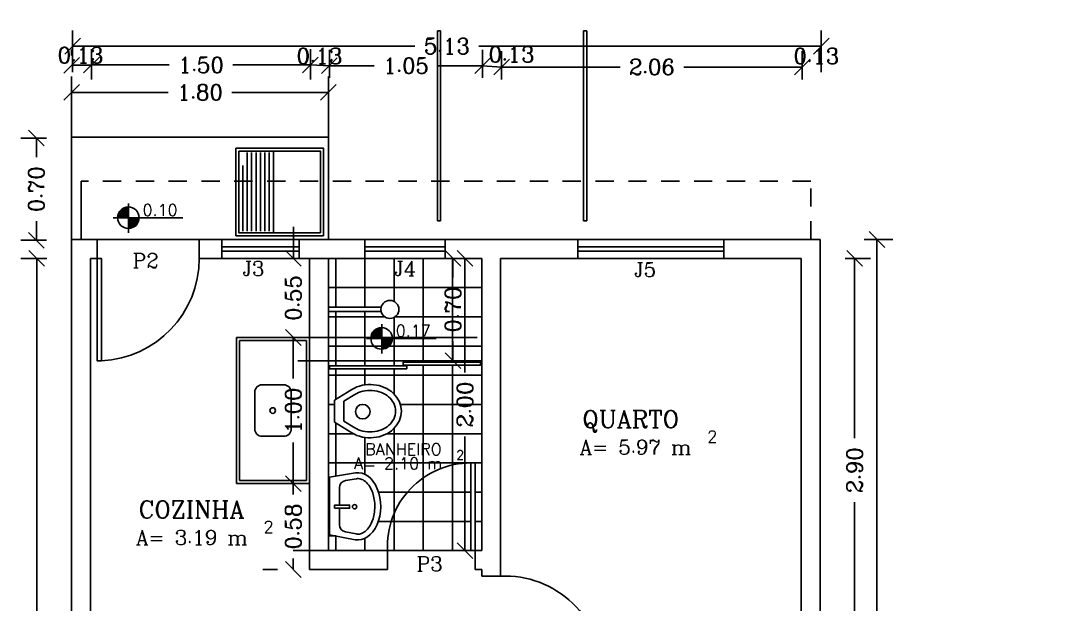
# Model space of a CAD drawing. Extents: x -79 to 141, y 7 to 81.
# Drawn here: x -57.68 to -50.6, y 35.56 to 39.55 of the extents above; entities that cross this region are included whole.
import ezdxf

# ---------------------------------------------------------------- set-up
doc = ezdxf.new("R2010")
doc.units = 0
doc.header["$LTSCALE"] = 10
doc.linetypes.add('DASHED2', pattern=[0.375, 0.25, -0.125])
doc.layers.get('0').update_dxf_attribs({"linetype": 'CONTINUOUS'})
doc.layers.get('DEFPOINTS').update_dxf_attribs({"linetype": 'CONTINUOUS'})
for name, color, linetype in [('COTA', 1, 'CONTINUOUS'), ('COTAS', 244, 'CONTINUOUS'), ('EQUIPAMENTOS', 1, 'CONTINUOUS'), ('JANELA', 5, 'CONTINUOUS'), ('PAREDE', 7, 'CONTINUOUS'), ('PAREDES', 7, 'CONTINUOUS'), ('PISO', 30, 'CONTINUOUS'), ('PORTA', 1, 'CONTINUOUS'), ('TELHADO', 30, 'CONTINUOUS'), ('TEXTO', 1, 'CONTINUOUS')]:
    doc.layers.add(name, color=color, linetype=linetype)
doc.styles.add('ROMANC', font='ROMANC.SHX')
doc.styles.get("Standard").update_dxf_attribs({"font": 'ROMANC.SHX'})
doc.dimstyles.get("Standard").update_dxf_attribs({"dimscale": 0.6, "dimtxt": 0.18, "dimasz": 0.18, "dimexe": 0.18, "dimexo": 0.25, "dimgap": 0.09, "dimtad": 0, "dimzin": 0, "dimtxsty": 'STANDARD', "dimblk1": 'OBLIQUE', "dimblk2": 'OBLIQUE', "dimsah": 1, "dimcen": 0.09, "dimclrd": 30, "dimclre": 30, "dimazin": 3, "dimtfac": 1, "dimtdec": 4, "dimtofl": 0, "dimtmove": 0, "dimatfit": 3, "dimtolj": 1, "dimtzin": 0})

# ---------------------------------------------------------------- blocks, each defined once
blk = doc.blocks.new('_OBLIQUE')
at = {"color": 0, "linetype": 'BYBLOCK'}
blk.add_line((-0.5, -0.5), (0.5, 0.5), dxfattribs=at)
blk = doc.blocks.new('*D154')
at = {"color": 30, "linetype": 'BYBLOCK', "ltscale": 0.05}
for p, q in [((-52.0333, 37.9189), (-51.8599, 37.9189)), ((-51.9679, 37.9189), (-51.9679, 36.6874)), ((-51.9679, 35.0189), (-51.9679, 36.2503)), ((-52.0333, 35.0189), (-51.8599, 35.0189))]:
    blk.add_line(p, q, dxfattribs=at)
at = {"layer": 'DEFPOINTS', "color": 0, "linetype": 'BYBLOCK', "ltscale": 0.05}
for p in [(-52.3333, 37.9189), (-52.3333, 35.0189), (-51.9679, 35.0189)]:
    blk.add_point(p, dxfattribs=at)
at = {"color": 30, "linetype": 'BYBLOCK', "ltscale": 0.05, "xscale": 0.108, "yscale": 0.108, "zscale": 0.108}
for p, rotation in [((-51.9679, 37.9189), 90), ((-51.9679, 35.0189), 270)]:
    blk.add_blockref('_OBLIQUE', p, dxfattribs=dict(at, rotation=rotation))
at = {"color": 0, "linetype": 'BYBLOCK', "ltscale": 0.05, "insert": (-51.9679, 36.4689), "char_height": 0.108, "attachment_point": 5, "rotation": 90}
blk.add_mtext('\\A1;2.90', dxfattribs=at)
blk = doc.blocks.new('*D151')
at = {"color": 30, "linetype": 'BYBLOCK', "ltscale": 0.05}
for p, q in [((-57.5033, 37.9189), (-57.68, 37.9189)), ((-57.572, 37.9189), (-57.572, 35.2726)), ((-57.572, 32.1789), (-57.572, 34.8251)), ((-57.5033, 32.1789), (-57.68, 32.1789))]:
    blk.add_line(p, q, dxfattribs=at)
at = {"layer": 'DEFPOINTS', "color": 0, "linetype": 'BYBLOCK', "ltscale": 0.05}
for p in [(-57.2033, 37.9189), (-57.572, 32.1789), (-57.2033, 32.1789)]:
    blk.add_point(p, dxfattribs=at)
at = {"color": 30, "linetype": 'BYBLOCK', "ltscale": 0.05, "xscale": 0.108, "yscale": 0.108, "zscale": 0.108}
for p, rotation in [((-57.572, 37.9189), 90), ((-57.572, 32.1789), 270)]:
    blk.add_blockref('_OBLIQUE', p, dxfattribs=dict(at, rotation=rotation))
at = {"color": 0, "linetype": 'BYBLOCK', "ltscale": 0.05, "insert": (-57.572, 35.0489), "char_height": 0.108, "attachment_point": 5, "rotation": 90}
blk.add_mtext('\\A1;5.74', dxfattribs=at)
blk = doc.blocks.new('*D149')
at = {"color": 30, "linetype": 'BYBLOCK', "ltscale": 0.05}
for p, q in [((-51.9033, 38.0489), (-51.707, 38.0489)), ((-51.815, 38.0489), (-51.815, 35.2674)), ((-51.815, 32.0489), (-51.815, 34.8303)), ((-51.9033, 32.0489), (-51.707, 32.0489))]:
    blk.add_line(p, q, dxfattribs=at)
at = {"layer": 'DEFPOINTS', "color": 0, "linetype": 'BYBLOCK', "ltscale": 0.05}
for p in [(-52.2033, 38.0489), (-52.2033, 32.0489), (-51.815, 32.0489)]:
    blk.add_point(p, dxfattribs=at)
at = {"color": 30, "linetype": 'BYBLOCK', "ltscale": 0.05, "xscale": 0.108, "yscale": 0.108, "zscale": 0.108}
for p, rotation in [((-51.815, 38.0489), 90), ((-51.815, 32.0489), 270)]:
    blk.add_blockref('_OBLIQUE', p, dxfattribs=dict(at, rotation=rotation))
at = {"color": 0, "linetype": 'BYBLOCK', "ltscale": 0.05, "insert": (-51.815, 35.0489), "char_height": 0.108, "attachment_point": 5, "rotation": 90}
blk.add_mtext('\\A1;6.00', dxfattribs=at)
blk = doc.blocks.new('*D150')
at = {"color": 30, "linetype": 'BYBLOCK', "ltscale": 0.05}
for p, q in [((-47.8708, 45.9083), (-47.8708, 45.6151)), ((-46.7877, 45.9083), (-47.7628, 45.9083)), ((-47.8708, 44.8849), (-47.8708, 45.178)), ((-46.7227, 44.8849), (-47.7628, 44.8849)), ((-52.0333, 34.8889), (-51.8599, 34.8889)), ((-51.9679, 34.8889), (-51.9679, 33.7396)), ((-51.9679, 32.1789), (-51.9679, 33.3281)), ((-52.0333, 32.1789), (-51.8599, 32.1789))]:
    blk.add_line(p, q, dxfattribs=at)
at = {"layer": 'DEFPOINTS', "color": 0, "linetype": 'BYBLOCK', "ltscale": 0.05}
for p in [(-48.0477, 45.9083), (-47.9827, 44.8849), (-47.8708, 44.8849), (-52.3333, 34.8889), (-52.3333, 32.1789), (-51.9679, 32.1789)]:
    blk.add_point(p, dxfattribs=at)
at = {"color": 30, "linetype": 'BYBLOCK', "ltscale": 0.05, "xscale": 0.108, "yscale": 0.108, "zscale": 0.108}
for p, rotation in [((-47.8708, 45.9083), 90), ((-47.8708, 44.8849), 270), ((-51.9679, 34.8889), 90), ((-51.9679, 32.1789), 270)]:
    blk.add_blockref('_OBLIQUE', p, dxfattribs=dict(at, rotation=rotation))
at = {"color": 0, "linetype": 'BYBLOCK', "ltscale": 0.05, "char_height": 0.108, "attachment_point": 5, "rotation": 90}
for s, insert in [('\\A1;1.02', (-47.8708, 45.3966)), ('\\A1;2.71', (-51.9679, 33.5339))]:
    blk.add_mtext(s, dxfattribs=dict(at, insert=insert))
blk = doc.blocks.new('*D165')
at = {"color": 30, "linetype": 'BYBLOCK', "ltscale": 0.05}
for p, q in [((-57.3333, 38.5556), (-57.3333, 39.1636)), ((-55.5733, 38.5556), (-55.5733, 39.1636)), ((-57.3333, 39.0556), (-56.6719, 39.0556)), ((-55.5733, 39.0556), (-56.2347, 39.0556))]:
    blk.add_line(p, q, dxfattribs=at)
at = {"layer": 'DEFPOINTS', "color": 0, "linetype": 'BYBLOCK', "ltscale": 0.05}
for p in [(-55.5733, 39.0556), (-57.3333, 38.2556), (-55.5733, 38.2556)]:
    blk.add_point(p, dxfattribs=at)
at = {"color": 30, "linetype": 'BYBLOCK', "ltscale": 0.05, "xscale": 0.108, "yscale": 0.108, "zscale": 0.108, "rotation": 180}
blk.add_blockref('_OBLIQUE', (-57.3333, 39.0556), dxfattribs=at)
at = {"color": 30, "linetype": 'BYBLOCK', "ltscale": 0.05, "xscale": 0.108, "yscale": 0.108, "zscale": 0.108}
blk.add_blockref('_OBLIQUE', (-55.5733, 39.0556), dxfattribs=at)
at = {"color": 0, "linetype": 'BYBLOCK', "ltscale": 0.05, "insert": (-56.4533, 39.0556), "char_height": 0.108, "attachment_point": 5}
blk.add_mtext('\\A1;{1.80}', dxfattribs=at)
blk = doc.blocks.new('*D160')
at = {"color": 30, "linetype": 'BYBLOCK', "ltscale": 0.05}
for p, q in [((-55.5666, 39.155), (-55.5666, 39.3461)), ((-54.5166, 39.155), (-54.5166, 39.3461)), ((-55.5666, 39.2381), (-55.2602, 39.2381)), ((-54.5166, 39.2381), (-54.823, 39.2381))]:
    blk.add_line(p, q, dxfattribs=at)
at = {"layer": 'DEFPOINTS', "color": 0, "linetype": 'BYBLOCK', "ltscale": 0.05}
for p in [(-54.5166, 39.2381), (-55.5666, 38.855), (-54.5166, 38.855)]:
    blk.add_point(p, dxfattribs=at)
at = {"color": 30, "linetype": 'BYBLOCK', "ltscale": 0.05, "xscale": 0.108, "yscale": 0.108, "zscale": 0.108, "rotation": 180}
blk.add_blockref('_OBLIQUE', (-55.5666, 39.2381), dxfattribs=at)
at = {"color": 30, "linetype": 'BYBLOCK', "ltscale": 0.05, "xscale": 0.108, "yscale": 0.108, "zscale": 0.108}
blk.add_blockref('_OBLIQUE', (-54.5166, 39.2381), dxfattribs=at)
at = {"color": 0, "linetype": 'BYBLOCK', "ltscale": 0.05, "insert": (-55.0416, 39.2381), "char_height": 0.108, "attachment_point": 5}
blk.add_mtext('\\A1;1.05', dxfattribs=at)
blk = doc.blocks.new('*D159')
at = {"color": 30, "linetype": 'BYBLOCK', "ltscale": 0.05}
for p, q in [((-57.3266, 39.1931), (-57.3266, 39.4801)), ((-52.1966, 39.1931), (-52.1966, 39.4801)), ((-57.3266, 39.3721), (-54.9802, 39.3721)), ((-52.1966, 39.3721), (-54.543, 39.3721))]:
    blk.add_line(p, q, dxfattribs=at)
at = {"layer": 'DEFPOINTS', "color": 0, "linetype": 'BYBLOCK', "ltscale": 0.05}
for p in [(-57.3266, 39.3721), (-57.3266, 38.8931), (-52.1966, 38.8931)]:
    blk.add_point(p, dxfattribs=at)
at = {"color": 30, "linetype": 'BYBLOCK', "ltscale": 0.05, "xscale": 0.108, "yscale": 0.108, "zscale": 0.108, "rotation": 180}
blk.add_blockref('_OBLIQUE', (-57.3266, 39.3721), dxfattribs=at)
at = {"color": 30, "linetype": 'BYBLOCK', "ltscale": 0.05, "xscale": 0.108, "yscale": 0.108, "zscale": 0.108}
blk.add_blockref('_OBLIQUE', (-52.1966, 39.3721), dxfattribs=at)
at = {"color": 0, "linetype": 'BYBLOCK', "ltscale": 0.05, "insert": (-54.7616, 39.3721), "char_height": 0.108, "attachment_point": 5}
blk.add_mtext('\\A1;5.13', dxfattribs=at)
blk = doc.blocks.new('*D158')
at = {"color": 30, "linetype": 'BYBLOCK', "ltscale": 0.05}
for p, q in [((-57.1966, 39.1446), (-57.1966, 39.3514)), ((-55.6966, 39.1446), (-55.6966, 39.3514)), ((-57.1966, 39.2434), (-56.6652, 39.2434)), ((-55.6966, 39.2434), (-56.228, 39.2434))]:
    blk.add_line(p, q, dxfattribs=at)
at = {"layer": 'DEFPOINTS', "color": 0, "linetype": 'BYBLOCK', "ltscale": 0.05}
for p in [(-55.6966, 39.2434), (-57.1966, 38.8446), (-55.6966, 38.8446)]:
    blk.add_point(p, dxfattribs=at)
at = {"color": 30, "linetype": 'BYBLOCK', "ltscale": 0.05, "xscale": 0.108, "yscale": 0.108, "zscale": 0.108, "rotation": 180}
blk.add_blockref('_OBLIQUE', (-57.1966, 39.2434), dxfattribs=at)
at = {"color": 30, "linetype": 'BYBLOCK', "ltscale": 0.05, "xscale": 0.108, "yscale": 0.108, "zscale": 0.108}
blk.add_blockref('_OBLIQUE', (-55.6966, 39.2434), dxfattribs=at)
at = {"color": 0, "linetype": 'BYBLOCK', "ltscale": 0.05, "insert": (-56.4466, 39.2434), "char_height": 0.108, "attachment_point": 5}
blk.add_mtext('\\A1;1.50', dxfattribs=at)
blk = doc.blocks.new('*D157')
at = {"color": 30, "linetype": 'BYBLOCK', "ltscale": 0.05}
for p, q in [((-54.3866, 39.1446), (-54.3866, 39.337)), ((-52.3266, 39.1446), (-52.3266, 39.337)), ((-54.3866, 39.229), (-53.5752, 39.229)), ((-52.3266, 39.229), (-53.138, 39.229))]:
    blk.add_line(p, q, dxfattribs=at)
at = {"layer": 'DEFPOINTS', "color": 0, "linetype": 'BYBLOCK', "ltscale": 0.05}
for p in [(-52.3266, 39.229), (-54.3866, 38.8446), (-52.3266, 38.8446)]:
    blk.add_point(p, dxfattribs=at)
at = {"color": 30, "linetype": 'BYBLOCK', "ltscale": 0.05, "xscale": 0.108, "yscale": 0.108, "zscale": 0.108, "rotation": 180}
blk.add_blockref('_OBLIQUE', (-54.3866, 39.229), dxfattribs=at)
at = {"color": 30, "linetype": 'BYBLOCK', "ltscale": 0.05, "xscale": 0.108, "yscale": 0.108, "zscale": 0.108}
blk.add_blockref('_OBLIQUE', (-52.3266, 39.229), dxfattribs=at)
at = {"color": 0, "linetype": 'BYBLOCK', "ltscale": 0.05, "insert": (-53.3566, 39.229), "char_height": 0.108, "attachment_point": 5}
blk.add_mtext('\\A1;2.06', dxfattribs=at)
blk = doc.blocks.new('*D164')
at = {"color": 30, "linetype": 'BYBLOCK', "ltscale": 0.05}
for p, q in [((-56.0033, 37.3776), (-55.9222, 37.3776)), ((-55.8142, 37.3776), (-55.8142, 37.0962)), ((-55.8142, 36.3776), (-55.8142, 36.659)), ((-56.0033, 36.3776), (-55.9222, 36.3776))]:
    blk.add_line(p, q, dxfattribs=at)
at = {"layer": 'DEFPOINTS', "color": 0, "linetype": 'BYBLOCK', "ltscale": 0.05}
for p in [(-55.7033, 37.3776), (-55.8142, 36.3776), (-55.7033, 36.3776)]:
    blk.add_point(p, dxfattribs=at)
at = {"color": 30, "linetype": 'BYBLOCK', "ltscale": 0.05, "xscale": 0.108, "yscale": 0.108, "zscale": 0.108}
for p, rotation in [((-55.8142, 37.3776), 90), ((-55.8142, 36.3776), 270)]:
    blk.add_blockref('_OBLIQUE', p, dxfattribs=dict(at, rotation=rotation))
at = {"color": 0, "linetype": 'BYBLOCK', "ltscale": 0.05, "insert": (-55.8142, 36.8776), "char_height": 0.108, "attachment_point": 5, "rotation": 90}
blk.add_mtext('\\A1;1.00', dxfattribs=at)
blk = doc.blocks.new('*D163')
at = {"color": 30, "linetype": 'BYBLOCK', "ltscale": 0.05}
for p, q in [((-56.0033, 36.3776), (-55.9022, 36.3776)), ((-55.7942, 36.3776), (-55.7942, 36.3018)), ((-55.7942, 35.7889), (-55.7942, 35.8647)), ((-56.0033, 35.7889), (-55.9022, 35.7889))]:
    blk.add_line(p, q, dxfattribs=at)
at = {"layer": 'DEFPOINTS', "color": 0, "linetype": 'BYBLOCK', "ltscale": 0.05}
for p in [(-55.7033, 36.3776), (-55.7942, 35.7889), (-55.7033, 35.7889)]:
    blk.add_point(p, dxfattribs=at)
at = {"color": 30, "linetype": 'BYBLOCK', "ltscale": 0.05, "xscale": 0.108, "yscale": 0.108, "zscale": 0.108}
for p, rotation in [((-55.7942, 36.3776), 90), ((-55.7942, 35.7889), 270)]:
    blk.add_blockref('_OBLIQUE', p, dxfattribs=dict(at, rotation=rotation))
at = {"color": 0, "linetype": 'BYBLOCK', "ltscale": 0.05, "insert": (-55.7942, 36.0832), "char_height": 0.108, "attachment_point": 5, "rotation": 90}
blk.add_mtext('\\A1;{0.58}', dxfattribs=at)
blk = doc.blocks.new('*X56')
at = {"color": 0, "linetype": 'CONTINUOUS', "ltscale": 0.05}
for p, q in [((-55.4467, 9.8829), (-55.373, 9.9566)), ((-55.4466, 9.8865), (-55.3767, 9.9564)), ((-55.4463, 9.8904), (-55.3805, 9.9561)), ((-55.4458, 9.8944), (-55.3846, 9.9556)), ((-55.4449, 9.8988), (-55.389, 9.9547)), ((-55.444, 9.8821), (-55.372, 9.9541)), ((-55.4437, 9.9036), (-55.3938, 9.9535)), ((-55.4418, 9.909), (-55.3991, 9.9517)), ((-55.4404, 9.8821), (-55.372, 9.9505)), ((-55.4391, 9.9152), (-55.4054, 9.9489)), ((-55.4369, 9.8821), (-55.372, 9.947)), ((-55.4343, 9.9236), (-55.4138, 9.9441)), ((-55.4333, 9.8821), (-55.372, 9.9435)), ((-55.4298, 9.8821), (-55.372, 9.9399)), ((-55.4263, 9.8821), (-55.372, 9.9364)), ((-55.4227, 9.8821), (-55.372, 9.9328)), ((-55.4192, 9.8821), (-55.372, 9.9293)), ((-55.4157, 9.8821), (-55.372, 9.9258)), ((-55.4121, 9.8821), (-55.372, 9.9222)), ((-55.4086, 9.8821), (-55.372, 9.9187)), ((-55.4051, 9.8821), (-55.372, 9.9152)), ((-55.4015, 9.8821), (-55.372, 9.9116)), ((-55.398, 9.8821), (-55.372, 9.9081)), ((-55.3945, 9.8821), (-55.372, 9.9046)), ((-55.3909, 9.8821), (-55.372, 9.901)), ((-55.3874, 9.8821), (-55.372, 9.8975)), ((-55.3838, 9.8821), (-55.372, 9.894)), ((-55.3803, 9.8821), (-55.372, 9.8904)), ((-55.3768, 9.8821), (-55.372, 9.8869)), ((-55.3732, 9.8821), (-55.372, 9.8834)), ((-55.372, 9.8798), (-55.3697, 9.8821)), ((-55.372, 9.8763), (-55.3662, 9.8821)), ((-55.372, 9.8727), (-55.3626, 9.8821)), ((-55.372, 9.8692), (-55.3591, 9.8821)), ((-55.372, 9.8657), (-55.3556, 9.8821)), ((-55.372, 9.8621), (-55.352, 9.8821)), ((-55.372, 9.8586), (-55.3485, 9.8821)), ((-55.372, 9.8551), (-55.345, 9.8821)), ((-55.372, 9.8515), (-55.3414, 9.8821)), ((-55.372, 9.848), (-55.3379, 9.8821)), ((-55.372, 9.8445), (-55.3344, 9.8821)), ((-55.372, 9.8409), (-55.3308, 9.8821)), ((-55.372, 9.8374), (-55.3273, 9.8821)), ((-55.372, 9.8339), (-55.3237, 9.8821)), ((-55.372, 9.8303), (-55.3202, 9.8821)), ((-55.372, 9.8268), (-55.3167, 9.8821)), ((-55.372, 9.8232), (-55.3131, 9.8821)), ((-55.372, 9.8197), (-55.3096, 9.8821)), ((-55.372, 9.8162), (-55.3061, 9.8821)), ((-55.372, 9.8126), (-55.3025, 9.8821)), ((-55.372, 9.8091), (-55.299, 9.8821)), ((-55.369, 9.8086), (-55.2988, 9.8788)), ((-55.3651, 9.8089), (-55.2991, 9.875)), ((-55.3611, 9.8094), (-55.2996, 9.8709)), ((-55.3567, 9.8102), (-55.3004, 9.8665)), ((-55.352, 9.8115), (-55.3016, 9.8618)), ((-55.3467, 9.8132), (-55.3034, 9.8565)), ((-55.3405, 9.8159), (-55.3061, 9.8503)), ((-55.3324, 9.8205), (-55.3106, 9.8422))]:
    blk.add_line(p, q, dxfattribs=at)
blk = doc.blocks.new('*D166')
at = {"color": 30, "linetype": 'BYBLOCK', "ltscale": 0.05}
for p, q in [((-57.506, 38.7431), (-57.6821, 38.7431)), ((-57.5741, 38.7431), (-57.5741, 38.6117)), ((-57.5741, 38.0431), (-57.5741, 38.1745)), ((-57.506, 38.0431), (-57.6821, 38.0431))]:
    blk.add_line(p, q, dxfattribs=at)
at = {"layer": 'DEFPOINTS', "color": 0, "linetype": 'BYBLOCK', "ltscale": 0.05}
for p in [(-57.5741, 38.7431), (-57.206, 38.7431), (-57.206, 38.0431)]:
    blk.add_point(p, dxfattribs=at)
at = {"color": 30, "linetype": 'BYBLOCK', "ltscale": 0.05, "xscale": 0.108, "yscale": 0.108, "zscale": 0.108}
for p, rotation in [((-57.5741, 38.7431), 90), ((-57.5741, 38.0431), 270)]:
    blk.add_blockref('_OBLIQUE', p, dxfattribs=dict(at, rotation=rotation))
at = {"color": 0, "linetype": 'BYBLOCK', "ltscale": 0.05, "insert": (-57.5741, 38.3931), "char_height": 0.108, "attachment_point": 5, "rotation": 90}
blk.add_mtext('\\A1;0.70', dxfattribs=at)
blk = doc.blocks.new('*D179')
at = {"color": 30, "linetype": 'BYBLOCK', "ltscale": 0.05}
for p, q in [((-52.0333, 34.8938), (-51.8599, 34.8938)), ((-51.9679, 34.8938), (-51.9679, 33.7445)), ((-51.9679, 32.1838), (-51.9679, 33.333)), ((-52.0333, 32.1838), (-51.8599, 32.1838)), ((-55.7833, 25.8938), (-54.7152, 25.8938)), ((-54.6072, 25.8938), (-54.6072, 25.1123)), ((-54.6072, 23.8938), (-54.6072, 24.6752)), ((-55.7833, 23.8938), (-54.7152, 23.8938))]:
    blk.add_line(p, q, dxfattribs=at)
at = {"layer": 'DEFPOINTS', "color": 0, "linetype": 'BYBLOCK', "ltscale": 0.05}
for p in [(-52.3333, 34.8938), (-52.3333, 32.1838), (-51.9679, 32.1838), (-54.6072, 25.8938), (-54.5233, 25.8938), (-54.5233, 23.8938)]:
    blk.add_point(p, dxfattribs=at)
at = {"color": 30, "linetype": 'BYBLOCK', "ltscale": 0.05, "xscale": 0.108, "yscale": 0.108, "zscale": 0.108}
for p, rotation in [((-51.9679, 34.8938), 90), ((-51.9679, 32.1838), 270), ((-54.6072, 25.8938), 90), ((-54.6072, 23.8938), 270)]:
    blk.add_blockref('_OBLIQUE', p, dxfattribs=dict(at, rotation=rotation))
at = {"color": 0, "linetype": 'BYBLOCK', "ltscale": 0.05, "char_height": 0.108, "attachment_point": 5, "rotation": 90}
for s, insert in [('\\A1;2.71', (-51.9679, 33.5388)), ('\\A1;2.00', (-54.6072, 24.8938))]:
    blk.add_mtext(s, dxfattribs=dict(at, insert=insert))
blk = doc.blocks.new('*D180')
at = {"color": 30, "linetype": 'BYBLOCK', "ltscale": 0.05}
for p, q in [((-57.3488, 32.8716), (-57.5457, 32.8716)), ((-57.4377, 32.8716), (-57.4377, 32.5996)), ((-57.3488, 32.5996), (-57.5457, 32.5996)), ((-57.4377, 32.5996), (-57.4377, 32.4916)), ((-55.7833, 25.8938), (-54.8284, 25.8938)), ((-54.7204, 25.8938), (-54.7204, 25.7623)), ((-54.7204, 25.1938), (-54.7204, 25.3252)), ((-55.7833, 25.1938), (-54.8284, 25.1938))]:
    blk.add_line(p, q, dxfattribs=at)
at = {"layer": 'DEFPOINTS', "color": 0, "linetype": 'BYBLOCK', "ltscale": 0.05}
for p in [(-57.0488, 32.8716), (-57.4377, 32.5996), (-57.0488, 32.5996), (-54.7204, 25.8938), (-54.5233, 25.8938), (-54.5233, 25.1938)]:
    blk.add_point(p, dxfattribs=at)
at = {"color": 30, "linetype": 'BYBLOCK', "ltscale": 0.05, "xscale": 0.108, "yscale": 0.108, "zscale": 0.108}
for p, rotation in [((-57.4377, 32.8716), 90), ((-57.4377, 32.5996), 270), ((-54.7204, 25.8938), 90), ((-54.7204, 25.1938), 270)]:
    blk.add_blockref('_OBLIQUE', p, dxfattribs=dict(at, rotation=rotation))
at = {"color": 0, "linetype": 'BYBLOCK', "ltscale": 0.05, "char_height": 0.108, "attachment_point": 5, "rotation": 90}
for s, insert in [('\\A1;0.27', (-57.4377, 32.2731)), ('\\A1;0.70', (-54.7204, 25.5438))]:
    blk.add_mtext(s, dxfattribs=dict(at, insert=insert))
blk = doc.blocks.new('*D181')
at = {"color": 30, "linetype": 'BYBLOCK', "ltscale": 0.05}
for p, q in [((-57.191, 34.2048), (-57.0611, 34.2048)), ((-56.494, 34.2048), (-56.6239, 34.2048)), ((-57.191, 34.0297), (-57.191, 34.0968)), ((-56.494, 34.0297), (-56.494, 34.0968)), ((-55.8133, 25.8938), (-55.8133, 26.1098)), ((-54.5542, 25.8938), (-55.7053, 25.8938)), ((-55.8133, 25.3525), (-55.8133, 25.3525)), ((-54.5542, 25.3525), (-55.7053, 25.3525))]:
    blk.add_line(p, q, dxfattribs=at)
at = {"layer": 'DEFPOINTS', "color": 0, "linetype": 'BYBLOCK', "ltscale": 0.05}
for p in [(-57.191, 34.3297), (-56.494, 34.3297), (-57.191, 34.2048), (-55.8142, 25.8938), (-55.8133, 25.8938), (-55.8142, 25.3525)]:
    blk.add_point(p, dxfattribs=at)
at = {"color": 30, "linetype": 'BYBLOCK', "ltscale": 0.05, "xscale": 0.108, "yscale": 0.108, "zscale": 0.108}
for p, rotation in [((-57.191, 34.2048), 180), ((-55.8133, 25.8938), 270), ((-55.8133, 25.3525), 90)]:
    blk.add_blockref('_OBLIQUE', p, dxfattribs=dict(at, rotation=rotation))
blk.add_blockref('_OBLIQUE', (-56.494, 34.2048), dxfattribs=at)
at = {"color": 0, "linetype": 'BYBLOCK', "ltscale": 0.05, "insert": (-56.8425, 34.2048), "char_height": 0.108, "attachment_point": 5}
blk.add_mtext('\\A1;0.70', dxfattribs=at)
at = {"color": 0, "linetype": 'BYBLOCK', "ltscale": 0.05, "insert": (-55.8133, 25.6231), "char_height": 0.108, "attachment_point": 5, "rotation": 90}
blk.add_mtext('\\A1;{0.55}', dxfattribs=at)

msp = doc.modelspace()

# ---------------------------------------------------------------- linework, layer by layer
at = {"color": 30, "linetype": 'BYBLOCK', "ltscale": 0.05}
for p, q in [((-57.33329, 39.31376), (-57.33329, 39.35395)), ((-57.33329, 39.24595), (-57.20329, 39.24595))]:
    msp.add_line(p, q, dxfattribs=at)
at = {"layer": 'COTA', "color": 30, "linetype": 'CONTINUOUS', "ltscale": 0.05}
for p, q in [((-55.6966, 39.24829), (-55.5666, 39.24297)), ((-54.5166, 39.24297), (-54.3866, 39.23388))]:
    msp.add_line(p, q, dxfattribs=at)
at = {"layer": 'COTAS', "color": 3, "ltscale": 0.3}
for p, q in [((-54.82676, 38.18164), (-54.82676, 39.48111)), ((-54.80492, 39.48111), (-54.82676, 39.48111)), ((-54.80492, 38.18164), (-54.80492, 39.48111)), ((-53.82458, 38.18164), (-53.82458, 39.48111)), ((-53.82458, 39.48111), (-53.80274, 39.48111)), ((-53.80274, 38.18164), (-53.80274, 39.48111)), ((-54.82676, 38.18164), (-54.80492, 38.18164)), ((-53.80274, 38.18164), (-53.82458, 38.18164))]:
    msp.add_line(p, q, dxfattribs=at)
at = {"layer": 'COTAS', "color": 244, "linetype": 'CONTINUOUS', "ltscale": 0.05}
for p, q in [((-56.94351, 38.30038), (-56.94351, 38.1002)), ((-57.04866, 38.20239), (-56.57064, 38.20239)), ((-55.20827, 37.4741), (-55.20827, 37.27392)), ((-55.31342, 37.37611), (-54.8354, 37.37611))]:
    msp.add_line(p, q, dxfattribs=at)
for centre in [(-56.94421, 38.20281), (-55.20897, 37.37653)]:
    msp.add_circle(centre, 0.07403, dxfattribs=at)
at = {"layer": 'DEFPOINTS', "color": 0, "linetype": 'BYBLOCK', "ltscale": 0.05}
for p in [(-57.20329, 39.24595), (-57.33329, 38.05376), (-57.20329, 37.92376)]:
    msp.add_point(p, dxfattribs=at)
at = {"layer": 'EQUIPAMENTOS', "color": 244, "linetype": 'CONTINUOUS', "ltscale": 0.3}
for p, q in [((-56.12942, 38.64985), (-56.12942, 38.11108)), ((-56.09942, 38.64985), (-56.09942, 38.11108)), ((-56.06942, 38.64985), (-56.06942, 38.11108)), ((-56.03942, 38.64985), (-56.03942, 38.11108)), ((-56.00942, 38.64985), (-56.00942, 38.11108)), ((-55.97942, 38.64985), (-55.97942, 38.11108)), ((-55.94917, 38.65927), (-55.94917, 38.09927)), ((-56.15942, 38.55971), (-56.15942, 38.11108)), ((-55.57329, 37.58945), (-55.20998, 37.58945)), ((-55.57329, 37.55945), (-55.20998, 37.55945)), ((-56.20329, 36.3825), (-56.20329, 37.3825)), ((-56.20329, 37.3825), (-55.70329, 37.3825)), ((-56.18329, 36.4025), (-56.18329, 37.3625)), ((-56.18329, 37.3625), (-55.72329, 37.3625)), ((-55.72329, 36.4025), (-55.72329, 37.3625)), ((-55.53282, 36.95413), (-55.41248, 37.02682)), ((-55.46726, 36.947), (-55.39179, 36.99259)), ((-55.53282, 36.87813), (-55.53282, 36.95413)), ((-55.46726, 36.87642), (-55.46726, 36.947)), ((-55.53282, 36.87813), (-55.53282, 36.80213)), ((-55.46726, 36.87642), (-55.46726, 36.80926)), ((-55.53282, 36.80213), (-55.41248, 36.72944)), ((-55.46726, 36.80926), (-55.39179, 36.76368)), ((-55.56532, 36.42689), (-55.38668, 36.45499)), ((-55.56532, 36.22939), (-55.56532, 36.42689)), ((-55.45564, 36.40365), (-55.38046, 36.41547)), ((-56.20329, 36.3825), (-55.70329, 36.3825)), ((-56.18329, 36.4025), (-55.72329, 36.4025)), ((-55.49787, 36.23465), (-55.49787, 36.35425)), ((-55.56532, 36.22939), (-55.56532, 36.03189)), ((-55.49787, 36.21371), (-55.49787, 36.10092)), ((-55.45733, 36.05182), (-55.38272, 36.03746)), ((-55.56532, 36.03189), (-55.39029, 35.99818))]:
    msp.add_line(p, q, dxfattribs=at)
for points in [[(-56.20778, 38.67927), (-55.60778, 38.67927), (-55.60778, 38.07927), (-56.20778, 38.07927)], [(-56.18778, 38.65927), (-55.62778, 38.65927), (-55.62778, 38.09927), (-56.18778, 38.09927)], [(-55.5312, 36.21371), (-55.42793, 36.21371), (-55.42793, 36.23465), (-55.5312, 36.23465)]]:
    msp.add_lwpolyline(points, close=True, dxfattribs=at)
msp.add_lwpolyline([(-56.0779, 36.75619), (-56.0779, 37.00882, -0.4142136), (-56.0279, 37.05882), (-55.87869, 37.05882, -0.4142136), (-55.82869, 37.00882), (-55.82869, 36.75619, -0.4142136), (-55.87869, 36.70619), (-56.0279, 36.70619, -0.4142136)], format="xyb", close=True, dxfattribs=at)
for centre, radius in [((-55.15236, 37.57465), 0.06192), ((-55.95509, 36.88237), 0.01926), ((-55.33763, 36.87477), 0.05), ((-55.39394, 36.22418), 0.01491)]:
    msp.add_circle(centre, radius, dxfattribs=at)
for centre, start, end in [((-55.44787, 36.35425), 98.938415, 180), ((-55.44787, 36.10092), 180, 259.099726)]:
    msp.add_arc(centre, 0.05, start, end, dxfattribs=at)
at = {"layer": 'EQUIPAMENTOS', "color": 244, "linetype": 'CONTINUOUS', "ltscale": 0.3, "extrusion": (0, 0, -1)}
for centre, major_axis, ratio, start_param, end_param in [((-55.28782, 36.87813), (0.215, 0), 0.8488372, -2.1892808, 2.1892808), ((-55.37034, 36.22627), (0, -0.23), 0.673913, 3.035992, 6.4122425)]:
    msp.add_ellipse(centre, major_axis=major_axis, ratio=ratio, start_param=start_param, end_param=end_param, dxfattribs=at)
at = {"layer": 'EQUIPAMENTOS', "color": 244, "linetype": 'CONTINUOUS', "ltscale": 0.3}
for points, knots in [([(-55.39179, 36.99259), (-55.37649, 37.00183), (-55.35813, 37.00969), (-55.31739, 37.01963), (-55.29501, 37.02166), (-55.25083, 37.01856), (-55.22912, 37.01344), (-55.19087, 36.99789), (-55.17431, 36.98751), (-55.14788, 36.96486), (-55.13486, 36.94953), (-55.11746, 36.91544), (-55.11282, 36.89684), (-55.11282, 36.85942), (-55.11746, 36.84082), (-55.13486, 36.80673), (-55.14788, 36.7914), (-55.17431, 36.76875), (-55.19087, 36.75838), (-55.22912, 36.74282), (-55.25083, 36.7377), (-55.29501, 36.7346), (-55.31739, 36.73663), (-55.35813, 36.74657), (-55.37649, 36.75443), (-55.39179, 36.76368)], [-2.1892808, -2.1892808, -2.1892808, -2.1892808, -1.8244006, -1.8244006, -1.4595205, -1.4595205, -1.0946404, -1.0946404, -0.7297603, -0.7297603, -0.3648801, -0.3648801, 0, 0, 0.3648801, 0.3648801, 0.7297603, 0.7297603, 1.0946404, 1.0946404, 1.4595205, 1.4595205, 1.8244006, 1.8244006, 2.1892808, 2.1892808, 2.1892808, 2.1892808]), ([(-55.38046, 36.41547), (-55.37111, 36.41694), (-55.36155, 36.41647), (-55.3413, 36.4105), (-55.33065, 36.40489), (-55.30967, 36.38745), (-55.2994, 36.37551), (-55.28196, 36.34764), (-55.27488, 36.33164), (-55.26081, 36.29088), (-55.25515, 36.2578), (-55.25554, 36.19125), (-55.26158, 36.15832), (-55.27612, 36.11796), (-55.2833, 36.10231), (-55.30101, 36.07496), (-55.31147, 36.06323), (-55.33265, 36.04641), (-55.34334, 36.04114), (-55.36366, 36.0358), (-55.37328, 36.03564), (-55.38272, 36.03746)], [3.035992, 3.035992, 3.035992, 3.035992, 3.3173462, 3.3173462, 3.5987004, 3.5987004, 3.8800546, 3.8800546, 4.1614088, 4.1614088, 4.7241173, 4.7241173, 5.2868257, 5.2868257, 5.5681799, 5.5681799, 5.8495341, 5.8495341, 6.1308883, 6.1308883, 6.4122425, 6.4122425, 6.4122425, 6.4122425])]:
    msp.add_open_spline(points, degree=3, knots=knots, dxfattribs=at)
at = {"layer": 'JANELA', "color": 244, "linetype": 'CONTINUOUS', "ltscale": 0.3}
for p, q in [((-55.77329, 38.05376), (-56.30329, 38.05376)), ((-54.77329, 38.05376), (-55.32329, 38.05376)), ((-52.86329, 38.05376), (-53.86329, 38.05376)), ((-55.77329, 37.92376), (-56.30329, 37.92376)), ((-54.77329, 37.92376), (-55.32329, 37.92376)), ((-52.86329, 37.92376), (-53.86329, 37.92376))]:
    msp.add_line(p, q, dxfattribs=at)
at = {"layer": 'JANELA', "color": 1, "linetype": 'CONTINUOUS', "ltscale": 0.3}
for p, q in [((-55.77329, 38.00376), (-56.30329, 38.00376)), ((-55.77329, 37.97376), (-56.30329, 37.97376)), ((-54.77329, 38.00376), (-55.32329, 38.00376)), ((-54.77329, 37.97376), (-55.32329, 37.97376)), ((-52.86329, 38.00376), (-53.86329, 38.00376)), ((-52.86329, 37.97376), (-53.86329, 37.97376))]:
    msp.add_line(p, q, dxfattribs=at)
at = {"layer": 'PAREDE', "color": 7, "linetype": 'CONTINUOUS', "ltscale": 0.3}
for p, q in [((-57.33329, 38.05376), (-57.33329, 32.05376)), ((-57.15829, 38.05376), (-57.33329, 38.05376)), ((-57.15829, 38.05376), (-57.15829, 37.92376)), ((-56.30329, 38.05376), (-56.45829, 38.05376)), ((-56.45829, 38.05376), (-56.45829, 37.92376)), ((-56.30329, 38.05376), (-56.30329, 37.92376)), ((-55.77329, 38.05376), (-55.77329, 37.92376)), ((-55.32329, 38.05376), (-55.77329, 38.05376)), ((-55.32329, 38.05376), (-55.32329, 37.92376)), ((-53.86329, 38.05376), (-54.77329, 38.05376)), ((-54.77329, 38.05376), (-54.77329, 37.92376)), ((-53.86329, 38.05376), (-53.86329, 37.92376)), ((-52.86329, 38.05376), (-52.86329, 37.92376)), ((-52.20329, 38.05376), (-52.86329, 38.05376)), ((-52.20329, 38.05376), (-52.20329, 32.05376)), ((-57.20329, 37.92376), (-57.20329, 32.18376)), ((-57.15829, 37.92376), (-57.20329, 37.92376)), ((-56.30329, 37.92376), (-56.45829, 37.92376)), ((-55.70329, 37.92376), (-55.70329, 35.79376)), ((-55.57329, 37.92376), (-55.57329, 35.92376)), ((-55.32329, 37.92376), (-55.57329, 37.92376)), ((-54.52329, 37.92376), (-54.77329, 37.92376)), ((-54.52329, 37.92376), (-54.52329, 35.92376)), ((-54.39329, 37.92376), (-54.39329, 35.74876)), ((-53.86329, 37.92376), (-54.39329, 37.92376)), ((-52.33329, 37.92376), (-52.86329, 37.92376)), ((-52.33329, 37.92376), (-52.33329, 35.02376)), ((-55.16829, 35.92376), (-55.57329, 35.92376)), ((-55.16829, 35.92376), (-55.16829, 35.79376)), ((-54.56829, 35.92376), (-54.56829, 35.79376)), ((-54.52329, 35.92376), (-54.56829, 35.92376)), ((-55.16829, 35.79376), (-55.70329, 35.79376)), ((-54.52329, 35.79376), (-54.56829, 35.79376)), ((-54.52329, 35.79376), (-54.52329, 35.74876)), ((-54.39329, 35.74876), (-54.52329, 35.74876))]:
    msp.add_line(p, q, dxfattribs=at)
at = {"layer": 'PAREDE', "color": 7, "ltscale": 0.3}
msp.add_line((-55.77329, 37.92376), (-55.70329, 37.92376), dxfattribs=at)
at = {"layer": 'PAREDES', "color": 7, "linetype": 'CONTINUOUS', "ltscale": 0.3}
msp.add_line((-55.70329, 37.92376), (-55.77329, 37.92376), dxfattribs=at)
at = {"layer": 'PISO', "color": 1, "linetype": 'CONTINUOUS', "ltscale": 0.05}
for p, q in [((-57.33329, 38.75376), (-55.57329, 38.75376)), ((-57.33329, 38.05376), (-57.33329, 38.75376)), ((-57.15829, 38.05376), (-56.45829, 38.05376))]:
    msp.add_line(p, q, dxfattribs=at)
at = {"layer": 'PISO', "color": 1, "linetype": 'CONTINUOUS', "ltscale": 0.3}
msp.add_line((-55.57329, 38.05376), (-55.57329, 38.75376), dxfattribs=at)
at = {"layer": 'PISO', "color": 30, "linetype": 'CONTINUOUS', "ltscale": 0.3}
for p, q in [((-55.52329, 37.92376), (-55.52329, 37.58945)), ((-55.32329, 37.92376), (-55.32329, 37.58945)), ((-55.12329, 37.92376), (-55.12329, 37.62932)), ((-54.92329, 37.92376), (-54.92329, 37.21412)), ((-54.72329, 37.92376), (-54.72329, 37.21412)), ((-54.52329, 37.72376), (-55.57329, 37.72376)), ((-55.52329, 37.55945), (-55.52329, 37.18817)), ((-55.32329, 37.55945), (-55.32329, 37.18817)), ((-55.19006, 37.52376), (-55.57329, 37.52376)), ((-55.12329, 37.51997), (-55.12329, 37.18817)), ((-54.52329, 37.52376), (-55.11466, 37.52376)), ((-54.52329, 37.32376), (-55.57329, 37.32376)), ((-54.52329, 37.22376), (-55.57329, 37.22376)), ((-54.92329, 37.19412), (-54.92329, 35.92376)), ((-54.72329, 37.19412), (-54.72329, 35.92376)), ((-54.52329, 37.12376), (-55.57329, 37.12376)), ((-55.52329, 37.16817), (-55.52329, 36.95988)), ((-55.32329, 37.16817), (-55.32329, 37.05813)), ((-55.12329, 37.16817), (-55.12329, 36.99562)), ((-55.53282, 36.92376), (-55.57329, 36.92376)), ((-54.52329, 36.92376), (-55.07965, 36.92376)), ((-55.52329, 36.79638), (-55.52329, 36.4335)), ((-55.12329, 36.76065), (-55.12329, 35.92376)), ((-55.4025, 36.72376), (-55.57329, 36.72376)), ((-55.32329, 36.69813), (-55.32329, 36.44542)), ((-54.52329, 36.72376), (-55.17313, 36.72376)), ((-54.59829, 36.52376), (-55.57329, 36.52376)), ((-54.52329, 36.52376), (-54.56829, 36.52376)), ((-55.56532, 36.42376), (-55.57329, 36.42376)), ((-54.59829, 36.32376), (-55.22995, 36.32376)), ((-54.52329, 36.32376), (-54.56829, 36.32376)), ((-55.56532, 36.22376), (-55.57329, 36.22376)), ((-54.59829, 36.12376), (-55.23158, 36.12376)), ((-54.52329, 36.12376), (-54.56829, 36.12376)), ((-55.52313, 36.02376), (-55.57329, 36.02376)), ((-55.52329, 36.02379), (-55.52329, 35.92376)), ((-55.32329, 36.00712), (-55.32329, 35.92376)), ((-54.59829, 35.92376), (-55.16829, 35.92376))]:
    msp.add_line(p, q, dxfattribs=at)
at = {"layer": 'PORTA', "color": 1, "linetype": 'CONTINUOUS', "ltscale": 0.3}
for points in [[(-57.15829, 37.92376), (-57.12829, 37.92376), (-57.12829, 37.22376), (-57.15829, 37.22376)], [(-54.56829, 35.92376), (-54.59829, 35.92376), (-54.59829, 36.52376), (-54.56829, 36.52376)]]:
    msp.add_lwpolyline(points, close=True, dxfattribs=at)
at = {"layer": 'PORTA', "linetype": 'CONTINUOUS', "ltscale": 0.05}
for points in [[(-55.56688, 37.16817), (-55.56688, 37.18817), (-55.03688, 37.18817), (-55.03688, 37.16817)], [(-55.06117, 37.19412), (-55.06117, 37.21412), (-54.53117, 37.21412), (-54.53117, 37.19412)]]:
    msp.add_lwpolyline(points, close=True, dxfattribs=at)
at = {"layer": 'PORTA', "color": 30, "linetype": 'CONTINUOUS', "ltscale": 0.3}
for centre, radius, start, end in [((-57.15897, 37.92376), 0.70067, 272.508903, 360), ((-54.59829, 35.95301), 0.57075, 90, 182.937601), ((-54.36394, 35.07876), 0.67064, 0, 92.508903)]:
    msp.add_arc(centre, radius, start, end, dxfattribs=at)
at = {"layer": 'TELHADO', "color": 30, "linetype": 'DASHED2', "ltscale": 0.05}
for p, q in [((-52.26829, 38.45376), (-57.26829, 38.45376)), ((-52.26829, 38.05376), (-52.26829, 38.45376))]:
    msp.add_line(p, q, dxfattribs=at)
at = {"layer": 'TELHADO', "color": 30, "linetype": 'CONTINUOUS', "ltscale": 0.05}
msp.add_line((-57.26829, 38.05376), (-57.26829, 38.45376), dxfattribs=at)

# ---------------------------------------------------------------- block references
at = {"color": 30, "linetype": 'BYBLOCK', "ltscale": 0.05, "xscale": 0.108, "yscale": 0.108, "zscale": 0.108, "rotation": 180}
msp.add_blockref('_OBLIQUE', (-57.33329, 39.24595), dxfattribs=at)
at = {"layer": 'COTAS', "color": 244, "linetype": 'CONTINUOUS', "ltscale": 0.05}
for p in [(-1.57151, 28.32028), (0.16373, 27.49401)]:
    msp.add_blockref('*X56', p, dxfattribs=at)

# ---------------------------------------------------------------- texts
at = {"color": 244, "linetype": 'BYBLOCK', "ltscale": 0.05, "char_height": 0.108, "attachment_point": 5}
for insert in [(-57.27164, 39.31525), (-55.63461, 39.30982), (-54.31846, 39.32068), (-52.23003, 39.30982)]:
    msp.add_mtext('\\A1;0.13', dxfattribs=dict(at, insert=insert))
at = {"layer": 'TEXTO', "color": 244, "ltscale": 0.3, "style": 'ROMANC'}
for s, height, p in [('0.10', 0.08, (-56.84712, 38.21527)), ('0.17', 0.08, (-55.11188, 37.38899)), ('BANHEIRO', 0.08, (-55.32162, 36.57744)), ('A= 2.10 m', 0.08, (-55.39814, 36.48067)), ('2', 0.064, (-54.69819, 36.54622))]:
    msp.add_text(s, height=height, rotation=360, dxfattribs=at).set_placement(p)
at = {"layer": 'TEXTO', "color": 1, "ltscale": 0.3, "style": 'ROMANC'}
for s, height, p in [('P2', 0.1, (-56.91554, 37.85894)), ('J3', 0.1, (-56.16164, 37.80436)), ('J4', 0.1, (-55.12259, 37.80436)), ('J5', 0.1, (-53.47806, 37.7969)), ('QUARTO', 0.12, (-53.8339, 36.76338)), ('2', 0.08, (-52.97766, 36.66394)), ('A= 5.97 m', 0.1, (-53.8526, 36.582)), ('COZINHA', 0.12, (-56.87388, 36.14494)), ('2', 0.08, (-56.01765, 36.0455)), ('A= 3.19 m', 0.1, (-56.89259, 35.96356)), ('P3', 0.1, (-54.97038, 35.78315))]:
    msp.add_text(s, height=height, rotation=360, dxfattribs=at).set_placement(p)

# ---------------------------------------------------------------- dimensions: what is measured, and where the dimension line sits
at = {"layer": 'COTAS', "linetype": 'CONTINUOUS', "ltscale": 0.05}
for base, p1, p2, picture, middle, set_off in [((-54.63796, 37.92376), (-54.55404, 35.92376), (-54.55404, 37.92376), '*D179', (-54.63796, 36.92376), (-0.03074, 12.03)), ((-54.72044, 37.92376), (-54.52329, 37.22376), (-54.52329, 37.92376), '*D180', (-54.72044, 37.57376), (0, 12.03))]:
    dim = msp.add_linear_dim(base=base, p1=p1, p2=p2, angle=90, dimstyle='STANDARD', override={"dimexo": 2.1}, dxfattribs=at)
    dim.commit()
    dim.dimension.update_dxf_attribs({"geometry": picture, "text_midpoint": middle, "insert": set_off})
dim = msp.add_linear_dim(base=(-55.81328, 37.92376), p1=(-55.81419, 37.3825), p2=(-55.81419, 37.92376), angle=90, text='{0.55}', dimstyle='STANDARD', override={"dimexo": 2.1}, dxfattribs=at)
dim.commit()
dim.dimension.update_dxf_attribs({"geometry": '*D181', "text_midpoint": (-55.81328, 37.65313), "insert": (0, 12.03)})
dim = msp.add_linear_dim(base=(-47.87076, 44.88487), p1=(-48.04774, 45.90825), p2=(-47.98274, 44.88487), angle=90, dimstyle='STANDARD', override={"dimexo": 2.1}, dxfattribs=at)
dim.commit()
dim.dimension.update_dxf_attribs({"geometry": '*D150', "text_midpoint": (-47.87076, 45.39656)})
at = {"layer": 'COTAS', "color": 244, "linetype": 'CONTINUOUS', "ltscale": 0.05}
dim = msp.add_linear_dim(base=(-55.57329, 39.06048), p1=(-57.33329, 38.26048), p2=(-55.57329, 38.26048), text='{1.80}', dimstyle='STANDARD', override={"dimexo": 0.5}, dxfattribs=at)
dim.commit()
dim.dimension.update_dxf_attribs({"geometry": '*D165', "text_midpoint": (-56.45329, 39.06048), "insert": (0, 0.0049)})
for base, p1, p2, picture, middle in [((-57.57411, 38.74798), (-57.20597, 38.04798), (-57.20597, 38.74798), '*D166', (-57.57411, 38.39798)), ((-55.81419, 36.3825), (-55.70329, 37.3825), (-55.70329, 36.3825), '*D164', (-55.81419, 36.8825))]:
    dim = msp.add_linear_dim(base=base, p1=p1, p2=p2, angle=90, dimstyle='STANDARD', override={"dimexo": 0.5}, dxfattribs=at)
    dim.commit()
    dim.dimension.update_dxf_attribs({"geometry": picture, "text_midpoint": middle, "insert": (0, 0.0049)})
dim = msp.add_linear_dim(base=(-55.81419, 35.79376), p1=(-55.72329, 36.3825), p2=(-55.72329, 35.79376), angle=90, text='{0.58}', dimstyle='STANDARD', override={"dimexo": 0.5}, dxfattribs=at)
dim.commit()
dim.dimension.update_dxf_attribs({"geometry": '*D163', "text_midpoint": (-55.81419, 36.08813), "insert": (-0.02, 0.0049)})
at = {"layer": 'JANELA', "color": 244, "linetype": 'CONTINUOUS', "ltscale": 0.3}
for base, p1, p2, picture, middle in [((-51.96787, 32.18376), (-52.33329, 34.89376), (-52.33329, 32.18376), '*D150', (-51.96787, 33.53876)), ((-51.815, 32.05376), (-52.20329, 38.05376), (-52.20329, 32.05376), '*D149', (-51.815, 35.05376)), ((-51.96787, 35.02376), (-52.33329, 37.92376), (-52.33329, 35.02376), '*D154', (-51.96787, 36.47376))]:
    dim = msp.add_linear_dim(base=base, p1=p1, p2=p2, angle=270, dimstyle='STANDARD', override={"dimexo": 0.5}, dxfattribs=at)
    dim.commit()
    dim.dimension.update_dxf_attribs({"geometry": picture, "text_midpoint": middle, "insert": (0, 0.0049)})
for base, p1, p2, picture, middle in [((-57.3266, 39.37697), (-52.1966, 38.89799), (-57.3266, 38.89799), '*D159', (-54.7616, 39.37697)), ((-55.6966, 39.24829), (-57.1966, 38.84946), (-55.6966, 38.84946), '*D158', (-56.4466, 39.24829)), ((-54.5166, 39.24297), (-55.5666, 38.85991), (-54.5166, 38.85991), '*D160', (-55.0416, 39.24297)), ((-52.3266, 39.23388), (-54.3866, 38.84946), (-52.3266, 38.84946), '*D157', (-53.3566, 39.23388))]:
    dim = msp.add_linear_dim(base=base, p1=p1, p2=p2, dimstyle='STANDARD', override={"dimexo": 0.5}, dxfattribs=at)
    dim.commit()
    dim.dimension.update_dxf_attribs({"geometry": picture, "text_midpoint": middle, "insert": (0, 0.0049)})
at = {"layer": 'PAREDE', "color": 244, "linetype": 'CONTINUOUS', "ltscale": 0.3}
dim = msp.add_linear_dim(base=(-57.57199, 32.18376), p1=(-57.20329, 37.92376), p2=(-57.20329, 32.18376), angle=270, dimstyle='STANDARD', override={"dimexo": 0.5}, dxfattribs=at)
dim.commit()
dim.dimension.update_dxf_attribs({"geometry": '*D151', "text_midpoint": (-57.57199, 35.05376), "insert": (0, 0.0049)})

doc.saveas('drawing.dxf')
